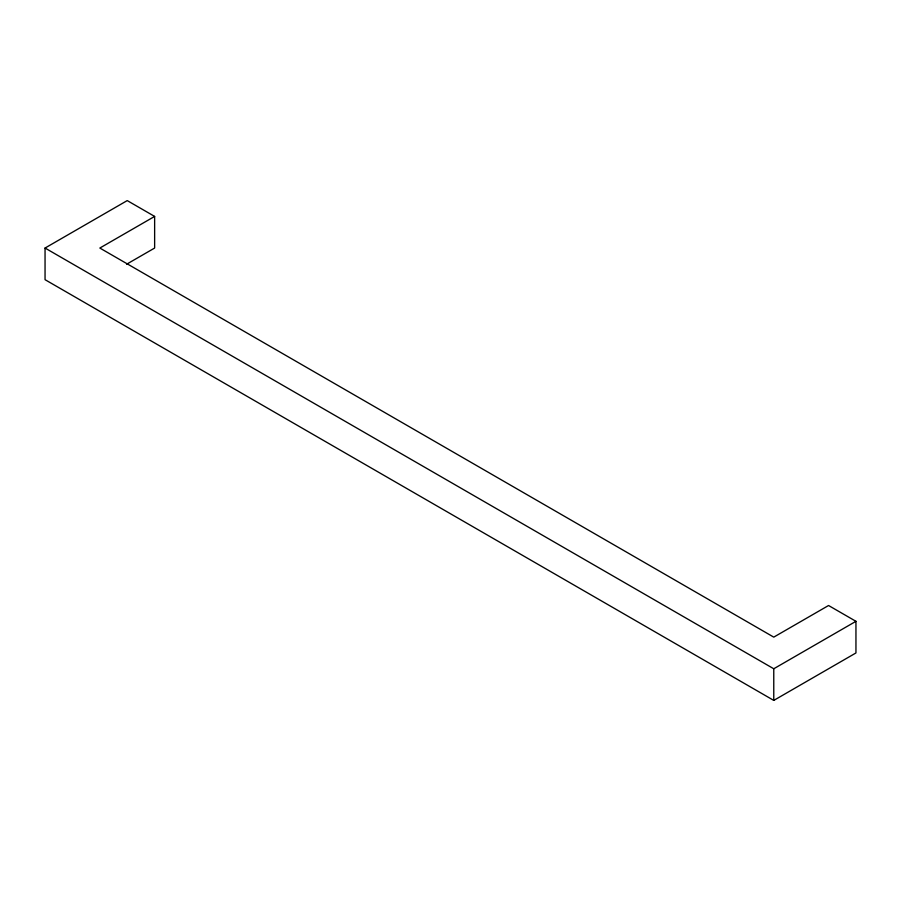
<?xml version="1.0" encoding="UTF-8"?>
<svg xmlns="http://www.w3.org/2000/svg" width="901" height="901" viewBox="0 0 901 901"><rect width="100%" height="100%" fill="white"/><g stroke="black" fill="none" stroke-linecap="round" stroke-linejoin="round"><path stroke-width="1.35" d="M154.634 216.42L99.842 248.045L773.768 637.131L828.56 605.506L855.95 621.318L855.95 652.955L773.768 700.404L45.05 279.682L45.05 248.045L127.232 200.596L154.634 216.42L154.634 248.045L126.624 264.218M45.05 248.045L773.768 668.767L855.95 621.318M773.768 668.767L773.768 700.404"/></g></svg>
